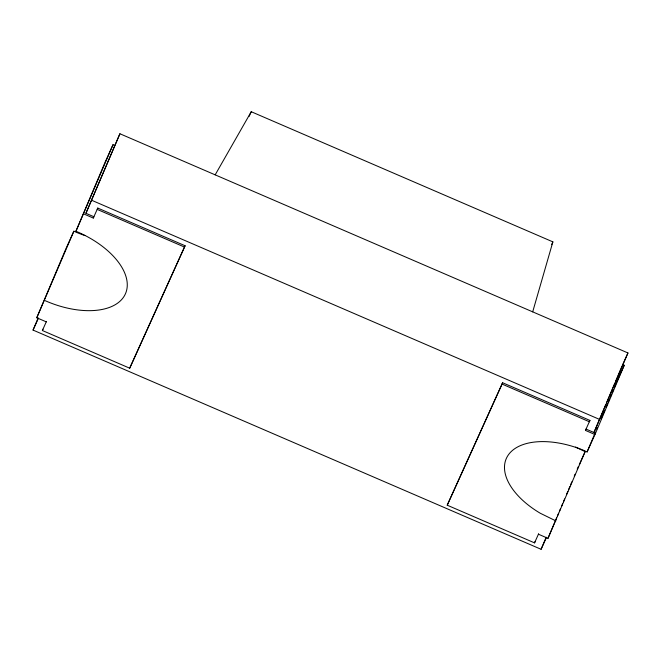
<?xml version="1.0" encoding="UTF-8"?>
<svg xmlns="http://www.w3.org/2000/svg" width="661" height="661" viewBox="0 0 661 661"><rect width="100%" height="100%" fill="white"/><g stroke="black" fill="none" stroke-linecap="round" stroke-linejoin="round"><path stroke-width="0.99" d="M532.692 311.86L552.877 241.868L251.23 111.709L215.172 174.851M46.303 321.866L36.776 317.751L66.017 248.519L73.85 231.218L75.437 231.904A69.165 37.974 22.9 0 0 84.815 235.514M36.776 317.751L73.85 231.218M546.54 537.244L541.086 549.291L33.05 330.079L37.867 318.668M44.609 300.449L46.196 301.135A69.165 37.974 22.9 0 0 125.367 293.938A69.165 37.974 22.9 0 0 77.527 231.928L75.941 231.243L105.182 162.011L113.014 144.709L114.601 145.395M75.941 231.243L113.014 144.709M83.773 213.941L93.292 218.056L93.862 216.725L85.922 213.296L119.914 133.753L627.95 352.957L593.958 432.509L586.018 429.08L585.456 430.41L594.983 434.525L624.224 365.293L622.637 364.608M85.922 213.296L119.914 133.753M93.292 218.056L97.778 208.075L185.097 245.752L129.705 368.194L42.387 330.517L42.948 329.186M97.778 208.075L97.208 209.405L184.535 247.082M129.705 368.194L185.097 245.752M447.224 505.194L502.616 382.752L589.934 420.429L589.372 421.759L502.054 384.082L447.224 505.194L534.542 542.871L538.632 533.758M502.054 384.082L502.616 382.752M534.542 542.871L535.104 541.541M541.086 549.291L545.903 537.88M538.459 534.22L547.986 538.327L556.579 517.976M557.388 516.076L558.595 513.225M559.396 511.325L560.602 508.466M561.404 506.566L562.61 503.715M563.412 501.815L564.618 498.956M566.626 494.205L567.832 491.354M568.634 489.446L569.84 486.595M570.641 484.695L571.848 481.844M574.26 476.135L575.062 474.234M547.986 538.327L585.117 451.67L575.615 447.043M593.958 432.509L605.608 404.929M606.41 403.028L614.846 383.058M615.647 381.149L622.075 365.938M555.876 520.901L540.202 513.209A69.165 37.974 22.9 0 1 508.235 455.074A69.165 37.974 22.9 0 1 583.489 450.265L587.092 451.95L595.503 432.038M596.701 429.187L597.503 427.295M601.113 418.76L604.716 410.225M605.922 407.374L607.525 403.582M608.318 401.69L609.525 398.839M610.326 396.947L611.524 394.105M612.326 392.204L613.532 389.362M614.333 387.462L615.936 383.669M33.05 330.079L38.503 318.032M42.387 330.517L46.468 321.395M249.098 116.41L251.23 111.709M551.596 244.686L552.877 241.868M585.456 430.41L589.934 420.429M622.497 365.012L627.95 352.957M577.227 469.095L578.474 466.344M579.309 464.509L585.117 451.67M616.333 382.719L624.224 365.293M587.092 451.95L594.983 434.525M91.796 200.324L599.833 419.528"/></g></svg>
